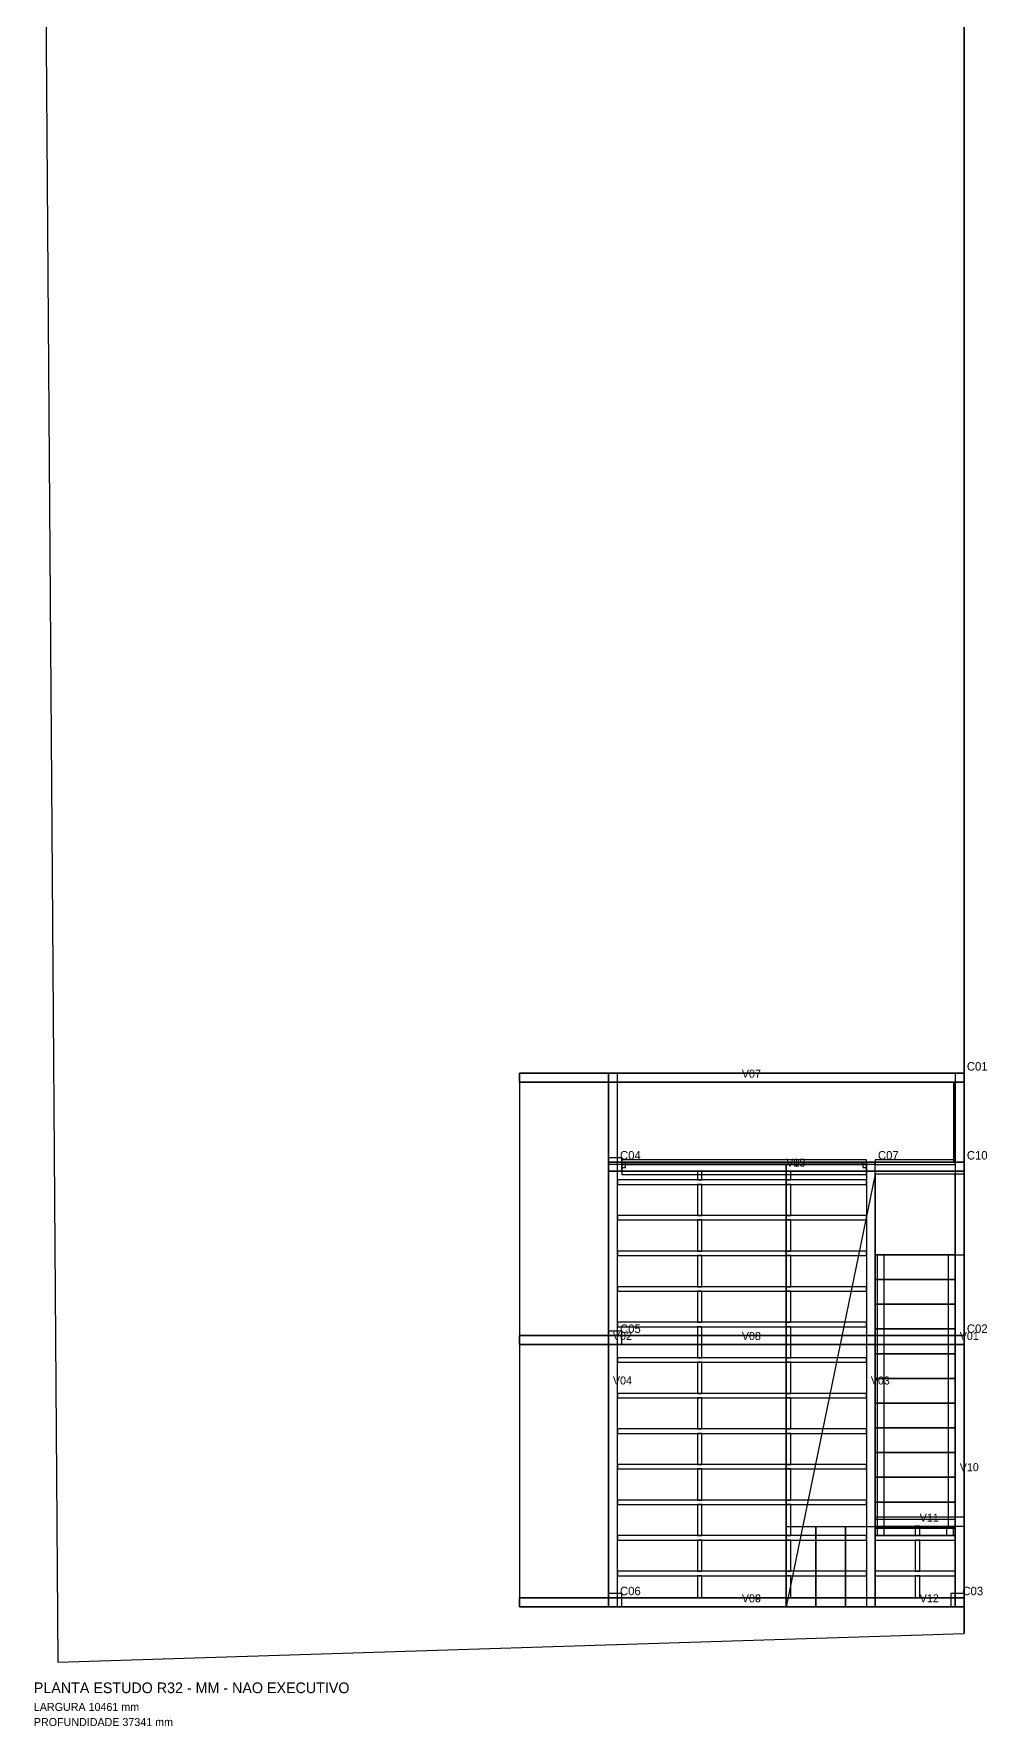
# Model space of a CAD drawing. Extents: x 0 to 10719, y -721 to 37341.
# Drawn here: x 0 to 10719, y -721 to 18310 of the extents above; entities that cross this region are included whole.
import ezdxf

# ---------------------------------------------------------------- set-up
doc = ezdxf.new("R2010")
doc.units = 0

msp = doc.modelspace()

# ---------------------------------------------------------------- linework, layer by layer
at = {"layer": 'COBERTURA_ESTUDO'}
for p, q in [((10461, 6621), (5461, 6621)), ((5461, 6621), (5461, 621)), ((10461, 621), (10461, 6621)), ((5461, 621), (10461, 621))]:
    msp.add_line(p, q, dxfattribs=at)
at = {"layer": 'ESCADA_DEGRAUS'}
for p, q in [((10361, 4579), (9461, 4579)), ((9461, 4579), (9461, 4301)), ((10361, 4301), (10361, 4579)), ((10361, 4301), (9461, 4301)), ((9461, 4301), (9461, 4023)), ((9461, 4301), (10361, 4301)), ((10361, 4023), (10361, 4301)), ((10361, 4023), (9461, 4023)), ((9461, 4023), (9461, 3745)), ((9461, 4023), (10361, 4023)), ((10361, 3745), (10361, 4023)), ((10361, 3745), (9461, 3745)), ((9461, 3745), (9461, 3467)), ((9461, 3745), (10361, 3745)), ((10361, 3467), (10361, 3745)), ((10361, 3467), (9461, 3467)), ((9461, 3467), (9461, 3189)), ((9461, 3467), (10361, 3467)), ((10361, 3189), (10361, 3467)), ((10361, 3189), (9461, 3189)), ((9461, 3189), (9461, 2911)), ((9461, 3189), (10361, 3189)), ((10361, 2911), (10361, 3189)), ((10361, 2911), (9461, 2911)), ((9461, 2911), (9461, 2633)), ((9461, 2911), (10361, 2911)), ((10361, 2633), (10361, 2911)), ((10361, 2633), (9461, 2633)), ((9461, 2633), (9461, 2355)), ((9461, 2633), (10361, 2633)), ((10361, 2355), (10361, 2633)), ((10361, 2355), (9461, 2355)), ((9461, 2355), (9461, 2077)), ((9461, 2355), (10361, 2355)), ((10361, 2077), (10361, 2355)), ((10361, 2077), (9461, 2077)), ((9461, 2077), (9461, 1799)), ((9461, 2077), (10361, 2077)), ((10361, 1799), (10361, 2077)), ((10361, 1799), (9461, 1799)), ((9461, 1799), (9461, 1521)), ((9461, 1799), (10361, 1799)), ((10361, 1521), (10361, 1799)), ((8794, 1521), (8461, 1521)), ((8461, 1521), (8461, 621)), ((8794, 621), (8794, 1521)), ((9127, 1521), (8794, 1521)), ((8794, 1521), (8794, 621)), ((9127, 621), (9127, 1521)), ((9461, 1521), (9127, 1521)), ((9127, 1521), (9127, 621)), ((9461, 621), (9461, 1521)), ((9461, 1521), (10361, 1521)), ((8461, 621), (8794, 621)), ((8794, 621), (9127, 621)), ((9127, 621), (9461, 621))]:
    msp.add_line(p, q, dxfattribs=at)
at = {"layer": 'ESCADA_ESPELHOS'}
for p, q in [((9461, 4579), (10361, 4579)), ((10361, 4579), (9461, 4579)), ((9461, 4301), (10361, 4301)), ((10361, 4301), (9461, 4301)), ((9461, 4023), (10361, 4023)), ((10361, 4023), (9461, 4023)), ((9461, 3745), (10361, 3745)), ((10361, 3745), (9461, 3745)), ((9461, 3467), (10361, 3467)), ((10361, 3467), (9461, 3467)), ((9461, 3189), (10361, 3189)), ((10361, 3189), (9461, 3189)), ((9461, 2911), (10361, 2911)), ((10361, 2911), (9461, 2911)), ((9461, 2633), (10361, 2633)), ((10361, 2633), (9461, 2633)), ((9461, 2355), (10361, 2355)), ((10361, 2355), (9461, 2355)), ((9461, 2077), (10361, 2077)), ((10361, 2077), (9461, 2077)), ((9461, 1799), (10361, 1799)), ((10361, 1799), (9461, 1799)), ((8461, 621), (8461, 1521)), ((8461, 1521), (8461, 621)), ((8794, 621), (8794, 1521)), ((8794, 1521), (8794, 621)), ((9127, 621), (9127, 1521)), ((9127, 1521), (9127, 621)), ((9461, 1521), (10361, 1521)), ((10361, 1521), (9461, 1521))]:
    msp.add_line(p, q, dxfattribs=at)
at = {"layer": 'ESCADA_ESTRUTURA'}
for p, q in [((9561, 4579), (9481, 4579)), ((9481, 4579), (9481, 4301)), ((9561, 4301), (9561, 4579)), ((10361, 4579), (10281, 4579)), ((10281, 4579), (10281, 4301)), ((10361, 4301), (10361, 4579)), ((9561, 4301), (9481, 4301)), ((9481, 4301), (9481, 4023)), ((9481, 4301), (9561, 4301)), ((9561, 4023), (9561, 4301)), ((10361, 4301), (10281, 4301)), ((10281, 4301), (10281, 4023)), ((10281, 4301), (10361, 4301)), ((10361, 4023), (10361, 4301)), ((9561, 4023), (9481, 4023)), ((9481, 4023), (9481, 3745)), ((9481, 4023), (9561, 4023)), ((9561, 3745), (9561, 4023)), ((10361, 4023), (10281, 4023)), ((10281, 4023), (10281, 3745)), ((10281, 4023), (10361, 4023)), ((10361, 3745), (10361, 4023)), ((9561, 3745), (9481, 3745)), ((9481, 3745), (9481, 3467)), ((9481, 3745), (9561, 3745)), ((9561, 3467), (9561, 3745)), ((10361, 3745), (10281, 3745)), ((10281, 3745), (10281, 3467)), ((10281, 3745), (10361, 3745)), ((10361, 3467), (10361, 3745)), ((9561, 3467), (9481, 3467)), ((9481, 3467), (9481, 3189)), ((9481, 3467), (9561, 3467)), ((9561, 3189), (9561, 3467)), ((10361, 3467), (10281, 3467)), ((10281, 3467), (10281, 3189)), ((10281, 3467), (10361, 3467)), ((10361, 3189), (10361, 3467)), ((9561, 3189), (9481, 3189)), ((9481, 3189), (9481, 2911)), ((9481, 3189), (9561, 3189)), ((9561, 2911), (9561, 3189)), ((10361, 3189), (10281, 3189)), ((10281, 3189), (10281, 2911)), ((10281, 3189), (10361, 3189)), ((10361, 2911), (10361, 3189)), ((9561, 2911), (9481, 2911)), ((9481, 2911), (9481, 2633)), ((9481, 2911), (9561, 2911)), ((9561, 2633), (9561, 2911)), ((10361, 2911), (10281, 2911)), ((10281, 2911), (10281, 2633)), ((10281, 2911), (10361, 2911)), ((10361, 2633), (10361, 2911)), ((9561, 2633), (9481, 2633)), ((9481, 2633), (9481, 2355)), ((9481, 2633), (9561, 2633)), ((9561, 2355), (9561, 2633)), ((10361, 2633), (10281, 2633)), ((10281, 2633), (10281, 2355)), ((10281, 2633), (10361, 2633)), ((10361, 2355), (10361, 2633)), ((9561, 2355), (9481, 2355)), ((9481, 2355), (9481, 2077)), ((9481, 2355), (9561, 2355)), ((9561, 2077), (9561, 2355)), ((10361, 2355), (10281, 2355)), ((10281, 2355), (10281, 2077)), ((10281, 2355), (10361, 2355)), ((10361, 2077), (10361, 2355)), ((9561, 2077), (9481, 2077)), ((9481, 2077), (9481, 1799)), ((9481, 2077), (9561, 2077)), ((9561, 1799), (9561, 2077)), ((10361, 2077), (10281, 2077)), ((10281, 2077), (10281, 1799)), ((10281, 2077), (10361, 2077)), ((10361, 1799), (10361, 2077)), ((9561, 1799), (9481, 1799)), ((9481, 1799), (9481, 1521)), ((9481, 1799), (9561, 1799)), ((9561, 1521), (9561, 1799)), ((10361, 1799), (10281, 1799)), ((10281, 1799), (10281, 1521)), ((10281, 1799), (10361, 1799)), ((10361, 1521), (10361, 1799)), ((10361, 1601), (9461, 1601)), ((9461, 1601), (9461, 1521)), ((10361, 1521), (10361, 1601)), ((9461, 1521), (10361, 1521)), ((10361, 1501), (9461, 1501)), ((9461, 1501), (9461, 1421)), ((9461, 1421), (10361, 1421)), ((9481, 1521), (9561, 1521)), ((9561, 1501), (9481, 1501)), ((9481, 1501), (9481, 1421)), ((9481, 1421), (9561, 1421)), ((9561, 1421), (9561, 1501)), ((10341, 1501), (10261, 1501)), ((10261, 1501), (10261, 1421)), ((10261, 1421), (10341, 1421)), ((10281, 1521), (10361, 1521)), ((10341, 1421), (10341, 1501)), ((10361, 1421), (10361, 1501))]:
    msp.add_line(p, q, dxfattribs=at)
at = {"layer": 'ESCADA_GUARDAS'}
for p, q in [((9461, 1521), (9461, 4579)), ((9461, 4579), (9461, 1521))]:
    msp.add_line(p, q, dxfattribs=at)
at = {"layer": 'ESCADA_HIPOTESE'}
for p, q in [((9461, 5488), (8461, 621)), ((10361, 5488), (9461, 5488)), ((10361, 621), (10361, 5488)), ((8461, 621), (10361, 621))]:
    msp.add_line(p, q, dxfattribs=at)
at = {"layer": 'ESCADA_LONGARINAS'}
for p, q in [((9461, 1521), (9461, 4579)), ((9461, 4579), (9461, 1521)), ((10361, 1521), (10361, 4579)), ((10361, 4579), (10361, 1521))]:
    msp.add_line(p, q, dxfattribs=at)
at = {"layer": 'ESCADA_PATAMAR'}
for p, q in [((10361, 1521), (9461, 1521)), ((9461, 1521), (9461, 621)), ((10361, 621), (10361, 1521)), ((9461, 621), (10361, 621))]:
    msp.add_line(p, q, dxfattribs=at)
at = {"layer": 'GRADE_MEZ_50X50'}
for p, q in [((7511, 5521), (7461, 5521)), ((7461, 5521), (7461, 5421)), ((7511, 5421), (7511, 5521)), ((8511, 5521), (8461, 5521)), ((8461, 5521), (8461, 5421)), ((8511, 5421), (8511, 5521)), ((9361, 5421), (6561, 5421)), ((6561, 5421), (6561, 5371)), ((6561, 5371), (9361, 5371)), ((7461, 5421), (7511, 5421)), ((7511, 5371), (7461, 5371)), ((7461, 5371), (7461, 5021)), ((7511, 5021), (7511, 5371)), ((8461, 5421), (8511, 5421)), ((8511, 5371), (8461, 5371)), ((8461, 5371), (8461, 5021)), ((8511, 5021), (8511, 5371)), ((9361, 5371), (9361, 5421)), ((9361, 5021), (6561, 5021)), ((6561, 5021), (6561, 4971)), ((6561, 4971), (9361, 4971)), ((7461, 5021), (7511, 5021)), ((7511, 4971), (7461, 4971)), ((7461, 4971), (7461, 4621)), ((7511, 4621), (7511, 4971)), ((8461, 5021), (8511, 5021)), ((8511, 4971), (8461, 4971)), ((8461, 4971), (8461, 4621)), ((8511, 4621), (8511, 4971)), ((9361, 4971), (9361, 5021)), ((9361, 4621), (6561, 4621)), ((6561, 4621), (6561, 4571)), ((6561, 4571), (9361, 4571)), ((7461, 4621), (7511, 4621)), ((7511, 4571), (7461, 4571)), ((7461, 4571), (7461, 4221)), ((7511, 4221), (7511, 4571)), ((8461, 4621), (8511, 4621)), ((8511, 4571), (8461, 4571)), ((8461, 4571), (8461, 4221)), ((8511, 4221), (8511, 4571)), ((9361, 4571), (9361, 4621)), ((9361, 4221), (6561, 4221)), ((6561, 4221), (6561, 4171)), ((7461, 4221), (7511, 4221)), ((8461, 4221), (8511, 4221)), ((9361, 4171), (9361, 4221)), ((6561, 4171), (9361, 4171)), ((7511, 4171), (7461, 4171)), ((7461, 4171), (7461, 3821)), ((7511, 3821), (7511, 4171)), ((8511, 4171), (8461, 4171)), ((8461, 4171), (8461, 3821)), ((8511, 3821), (8511, 4171)), ((9361, 3821), (6561, 3821)), ((6561, 3821), (6561, 3771)), ((7461, 3821), (7511, 3821)), ((8461, 3821), (8511, 3821)), ((9361, 3771), (9361, 3821)), ((6561, 3771), (9361, 3771)), ((7511, 3771), (7461, 3771)), ((7461, 3771), (7461, 3421)), ((7511, 3421), (7511, 3771)), ((8511, 3771), (8461, 3771)), ((8461, 3771), (8461, 3421)), ((8511, 3421), (8511, 3771)), ((9361, 3421), (6561, 3421)), ((6561, 3421), (6561, 3371)), ((6561, 3371), (9361, 3371)), ((7461, 3421), (7511, 3421)), ((7511, 3371), (7461, 3371)), ((7461, 3371), (7461, 3021)), ((7511, 3021), (7511, 3371)), ((8461, 3421), (8511, 3421)), ((8511, 3371), (8461, 3371)), ((8461, 3371), (8461, 3021)), ((8511, 3021), (8511, 3371)), ((9361, 3371), (9361, 3421)), ((9361, 3021), (6561, 3021)), ((6561, 3021), (6561, 2971)), ((6561, 2971), (9361, 2971)), ((7461, 3021), (7511, 3021)), ((7511, 2971), (7461, 2971)), ((7461, 2971), (7461, 2621)), ((7511, 2621), (7511, 2971)), ((8461, 3021), (8511, 3021)), ((8511, 2971), (8461, 2971)), ((8461, 2971), (8461, 2621)), ((8511, 2621), (8511, 2971)), ((9361, 2971), (9361, 3021)), ((9361, 2621), (6561, 2621)), ((6561, 2621), (6561, 2571)), ((6561, 2571), (9361, 2571)), ((7461, 2621), (7511, 2621)), ((7511, 2571), (7461, 2571)), ((7461, 2571), (7461, 2221)), ((7511, 2221), (7511, 2571)), ((8461, 2621), (8511, 2621)), ((8511, 2571), (8461, 2571)), ((8461, 2571), (8461, 2221)), ((8511, 2221), (8511, 2571)), ((9361, 2571), (9361, 2621)), ((9361, 2221), (6561, 2221)), ((6561, 2221), (6561, 2171)), ((6561, 2171), (9361, 2171)), ((7461, 2221), (7511, 2221)), ((7511, 2171), (7461, 2171)), ((7461, 2171), (7461, 1821)), ((7511, 1821), (7511, 2171)), ((8461, 2221), (8511, 2221)), ((8511, 2171), (8461, 2171)), ((8461, 2171), (8461, 1821)), ((8511, 1821), (8511, 2171)), ((9361, 2171), (9361, 2221)), ((9361, 1821), (6561, 1821)), ((6561, 1821), (6561, 1771)), ((6561, 1771), (9361, 1771)), ((7461, 1821), (7511, 1821)), ((7511, 1771), (7461, 1771)), ((7461, 1771), (7461, 1421)), ((7511, 1421), (7511, 1771)), ((8461, 1821), (8511, 1821)), ((8511, 1771), (8461, 1771)), ((8461, 1771), (8461, 1421)), ((8511, 1421), (8511, 1771)), ((9361, 1771), (9361, 1821)), ((9361, 1421), (6561, 1421)), ((6561, 1421), (6561, 1371)), ((6561, 1371), (9361, 1371)), ((7461, 1421), (7511, 1421)), ((7511, 1371), (7461, 1371)), ((7461, 1371), (7461, 1021)), ((7511, 1021), (7511, 1371)), ((8461, 1421), (8511, 1421)), ((8511, 1371), (8461, 1371)), ((8461, 1371), (8461, 1021)), ((8511, 1021), (8511, 1371)), ((9361, 1371), (9361, 1421)), ((9361, 1021), (6561, 1021)), ((6561, 1021), (6561, 971)), ((6561, 971), (9361, 971)), ((7461, 1021), (7511, 1021)), ((7511, 971), (7461, 971)), ((7461, 971), (7461, 721)), ((7511, 721), (7511, 971)), ((8461, 1021), (8511, 1021)), ((8511, 971), (8461, 971)), ((8461, 971), (8461, 721)), ((8511, 721), (8511, 971)), ((9361, 971), (9361, 1021)), ((7461, 721), (7511, 721)), ((8461, 721), (8511, 721))]:
    msp.add_line(p, q, dxfattribs=at)
at = {"layer": 'GRADE_PATAMAR_50X50'}
for p, q in [((9961, 1529), (9911, 1529)), ((9911, 1529), (9911, 1421)), ((9961, 1421), (9961, 1529)), ((10361, 1421), (9461, 1421)), ((9461, 1421), (9461, 1371)), ((9461, 1371), (10361, 1371)), ((9911, 1421), (9961, 1421)), ((9961, 1371), (9911, 1371)), ((9911, 1371), (9911, 1021)), ((9961, 1021), (9961, 1371)), ((10361, 1371), (10361, 1421)), ((10361, 1021), (9461, 1021)), ((9461, 1021), (9461, 971)), ((9461, 971), (10361, 971)), ((9911, 1021), (9961, 1021)), ((9961, 971), (9911, 971)), ((9911, 971), (9911, 721)), ((9961, 721), (9961, 971)), ((10361, 971), (10361, 1021)), ((9911, 721), (9961, 721))]:
    msp.add_line(p, q, dxfattribs=at)
at = {"layer": 'MEZANINO_ESTUDO'}
for p, q in [((8461, 5596), (6461, 5596)), ((6461, 5596), (6461, 621)), ((9461, 5596), (8461, 5596)), ((8461, 5596), (8461, 621)), ((8461, 621), (8461, 5596)), ((9461, 621), (9461, 5596)), ((10461, 5488), (9461, 5488)), ((9461, 5488), (9461, 4579)), ((10461, 4579), (10461, 5488)), ((9461, 4579), (10461, 4579)), ((6461, 621), (8461, 621)), ((8461, 621), (9461, 621))]:
    msp.add_line(p, q, dxfattribs=at)
at = {"layer": 'OFICINA_REFERENCIA'}
for p, q in [((10461, 6621), (6461, 6621)), ((6461, 6621), (6461, 621)), ((10461, 621), (10461, 6621)), ((6461, 621), (10461, 621))]:
    msp.add_line(p, q, dxfattribs=at)
at = {"layer": 'PAINEL_MADEIRA_INTERNO'}
for p, q in [((10361, 6521), (10341, 6521)), ((10341, 6521), (10341, 5621)), ((10361, 6521), (10341, 6521)), ((10341, 6521), (10341, 5621)), ((10361, 6521), (10341, 6521)), ((10341, 6521), (10341, 5621)), ((10361, 6521), (10341, 6521)), ((10341, 6521), (10341, 5621)), ((10361, 6521), (10341, 6521)), ((10341, 6521), (10341, 5621)), ((10361, 6521), (10341, 6521)), ((10341, 6521), (10341, 5621)), ((10361, 6521), (10341, 6521)), ((10341, 6521), (10341, 5621)), ((10361, 6521), (10341, 6521)), ((10341, 6521), (10341, 5621)), ((10361, 6521), (10341, 6521)), ((10341, 6521), (10341, 5621)), ((10361, 6521), (10341, 6521)), ((10341, 6521), (10341, 5621)), ((10361, 6521), (10341, 6521)), ((10341, 6521), (10341, 5621)), ((10361, 6521), (10341, 6521)), ((10341, 6521), (10341, 5621)), ((10361, 6521), (10341, 6521)), ((10341, 6521), (10341, 5621)), ((10361, 6521), (10341, 6521)), ((10341, 6521), (10341, 5621)), ((10361, 6521), (10341, 6521)), ((10341, 6521), (10341, 5621)), ((10361, 6521), (10341, 6521)), ((10341, 6521), (10341, 5621)), ((10361, 6521), (10341, 6521)), ((10341, 6521), (10341, 5621)), ((10361, 6521), (10341, 6521)), ((10341, 6521), (10341, 5621)), ((10361, 5621), (10361, 6521)), ((10361, 5621), (10361, 6521)), ((10361, 5621), (10361, 6521)), ((10361, 5621), (10361, 6521)), ((10361, 5621), (10361, 6521)), ((10361, 5621), (10361, 6521)), ((10361, 5621), (10361, 6521)), ((10361, 5621), (10361, 6521)), ((10361, 5621), (10361, 6521)), ((10361, 5621), (10361, 6521)), ((10361, 5621), (10361, 6521)), ((10361, 5621), (10361, 6521)), ((10361, 5621), (10361, 6521)), ((10361, 5621), (10361, 6521)), ((10361, 5621), (10361, 6521)), ((10361, 5621), (10361, 6521)), ((10361, 5621), (10361, 6521)), ((10361, 5621), (10361, 6521)), ((10341, 5621), (10361, 5621)), ((10341, 5621), (10361, 5621)), ((10341, 5621), (10361, 5621)), ((10341, 5621), (10361, 5621)), ((10341, 5621), (10361, 5621)), ((10341, 5621), (10361, 5621)), ((10341, 5621), (10361, 5621)), ((10341, 5621), (10361, 5621)), ((10341, 5621), (10361, 5621)), ((10341, 5621), (10361, 5621)), ((10341, 5621), (10361, 5621)), ((10341, 5621), (10361, 5621)), ((10341, 5621), (10361, 5621)), ((10341, 5621), (10361, 5621)), ((10341, 5621), (10361, 5621)), ((10341, 5621), (10361, 5621)), ((10341, 5621), (10361, 5621)), ((10341, 5621), (10361, 5621))]:
    msp.add_line(p, q, dxfattribs=at)
at = {"layer": 'PASSARELA_REFERENCIA'}
for p, q in [((6461, 6621), (5461, 6621)), ((5461, 6621), (5461, 621)), ((6461, 621), (6461, 6621)), ((5461, 621), (6461, 621))]:
    msp.add_line(p, q, dxfattribs=at)
at = {"layer": 'PILARES_ESTUDO'}
for p, q in [((10461, 6621), (10361, 6621)), ((10361, 6621), (10361, 6521)), ((10361, 6521), (10461, 6521)), ((10461, 6521), (10461, 6621)), ((6611, 5671), (6461, 5671)), ((6461, 5671), (6461, 5521)), ((6461, 5521), (6611, 5521)), ((6611, 5521), (6611, 5671)), ((10461, 5621), (10361, 5621)), ((10361, 5621), (10361, 5521)), ((10361, 5521), (10461, 5521)), ((10461, 5521), (10461, 5621)), ((6611, 3721), (6461, 3721)), ((6461, 3721), (6461, 3571)), ((6611, 3571), (6611, 3721)), ((10461, 3671), (10361, 3671)), ((10361, 3671), (10361, 3571)), ((10461, 3571), (10461, 3671)), ((6461, 3571), (6611, 3571)), ((10361, 3571), (10461, 3571)), ((6611, 771), (6461, 771)), ((6461, 771), (6461, 621)), ((6611, 621), (6611, 771)), ((10461, 771), (10311, 771)), ((10311, 771), (10311, 621)), ((10461, 621), (10461, 771)), ((6461, 621), (6611, 621)), ((10311, 621), (10461, 621))]:
    msp.add_line(p, q, dxfattribs=at)
at = {"layer": 'PILARES_MEZ_ESTUDO'}
for p, q in [((9461, 5621), (9361, 5621)), ((9361, 5621), (9361, 5521)), ((9361, 5521), (9461, 5521)), ((9461, 5521), (9461, 5621))]:
    msp.add_line(p, q, dxfattribs=at)
at = {"layer": 'PORTA_ENROLAR_CAIXA'}
for p, q in [((9361, 5621), (6611, 5621)), ((6611, 5621), (6611, 5481)), ((9361, 5481), (9361, 5621)), ((6611, 5481), (9361, 5481))]:
    msp.add_line(p, q, dxfattribs=at)
at = {"layer": 'PORTA_ENROLAR_GUIAS'}
for p, q in [((6651, 5621), (6611, 5621)), ((6611, 5621), (6611, 5561)), ((6611, 5561), (6651, 5561)), ((6651, 5561), (6651, 5621)), ((9361, 5621), (9321, 5621)), ((9321, 5621), (9321, 5561)), ((9321, 5561), (9361, 5561)), ((9361, 5561), (9361, 5621))]:
    msp.add_line(p, q, dxfattribs=at)
at = {"layer": 'PORTA_ENROLAR_MICROPERF'}
for p, q in [((9361, 5621), (6611, 5621)), ((6611, 5621), (6611, 5601)), ((9361, 5621), (6611, 5621)), ((6611, 5621), (6611, 5601)), ((9361, 5621), (6611, 5621)), ((6611, 5621), (6611, 5601)), ((9361, 5621), (6611, 5621)), ((6611, 5621), (6611, 5601)), ((9361, 5621), (6611, 5621)), ((6611, 5621), (6611, 5601)), ((9361, 5621), (6611, 5621)), ((6611, 5621), (6611, 5601)), ((9361, 5621), (6611, 5621)), ((6611, 5621), (6611, 5601)), ((9361, 5621), (6611, 5621)), ((6611, 5621), (6611, 5601)), ((9361, 5621), (6611, 5621)), ((6611, 5621), (6611, 5601)), ((9361, 5621), (6611, 5621)), ((6611, 5621), (6611, 5601)), ((9361, 5621), (6611, 5621)), ((6611, 5621), (6611, 5601)), ((9361, 5621), (6611, 5621)), ((6611, 5621), (6611, 5601)), ((9361, 5621), (6611, 5621)), ((6611, 5621), (6611, 5601)), ((9361, 5621), (6611, 5621)), ((6611, 5621), (6611, 5601)), ((9361, 5621), (6611, 5621)), ((6611, 5621), (6611, 5601)), ((9361, 5621), (6611, 5621)), ((6611, 5621), (6611, 5601)), ((9361, 5621), (6611, 5621)), ((6611, 5621), (6611, 5601)), ((9361, 5621), (6611, 5621)), ((6611, 5621), (6611, 5601)), ((9361, 5621), (6611, 5621)), ((6611, 5621), (6611, 5601)), ((9361, 5621), (6611, 5621)), ((6611, 5621), (6611, 5601)), ((9361, 5621), (6611, 5621)), ((6611, 5621), (6611, 5601)), ((9361, 5621), (6611, 5621)), ((6611, 5621), (6611, 5601)), ((9361, 5621), (6611, 5621)), ((6611, 5621), (6611, 5601)), ((9361, 5621), (6611, 5621)), ((6611, 5621), (6611, 5601)), ((9361, 5621), (6611, 5621)), ((6611, 5621), (6611, 5601)), ((6611, 5601), (9361, 5601)), ((6611, 5601), (9361, 5601)), ((6611, 5601), (9361, 5601)), ((6611, 5601), (9361, 5601)), ((6611, 5601), (9361, 5601)), ((6611, 5601), (9361, 5601)), ((6611, 5601), (9361, 5601)), ((6611, 5601), (9361, 5601)), ((6611, 5601), (9361, 5601)), ((6611, 5601), (9361, 5601)), ((6611, 5601), (9361, 5601)), ((6611, 5601), (9361, 5601)), ((6611, 5601), (9361, 5601)), ((6611, 5601), (9361, 5601)), ((6611, 5601), (9361, 5601)), ((6611, 5601), (9361, 5601)), ((6611, 5601), (9361, 5601)), ((6611, 5601), (9361, 5601)), ((6611, 5601), (9361, 5601)), ((6611, 5601), (9361, 5601)), ((6611, 5601), (9361, 5601)), ((6611, 5601), (9361, 5601)), ((6611, 5601), (9361, 5601)), ((6611, 5601), (9361, 5601)), ((6611, 5601), (9361, 5601)), ((9361, 5601), (9361, 5621)), ((9361, 5601), (9361, 5621)), ((9361, 5601), (9361, 5621)), ((9361, 5601), (9361, 5621)), ((9361, 5601), (9361, 5621)), ((9361, 5601), (9361, 5621)), ((9361, 5601), (9361, 5621)), ((9361, 5601), (9361, 5621)), ((9361, 5601), (9361, 5621)), ((9361, 5601), (9361, 5621)), ((9361, 5601), (9361, 5621)), ((9361, 5601), (9361, 5621)), ((9361, 5601), (9361, 5621)), ((9361, 5601), (9361, 5621)), ((9361, 5601), (9361, 5621)), ((9361, 5601), (9361, 5621)), ((9361, 5601), (9361, 5621)), ((9361, 5601), (9361, 5621)), ((9361, 5601), (9361, 5621)), ((9361, 5601), (9361, 5621)), ((9361, 5601), (9361, 5621)), ((9361, 5601), (9361, 5621)), ((9361, 5601), (9361, 5621)), ((9361, 5601), (9361, 5621)), ((9361, 5601), (9361, 5621))]:
    msp.add_line(p, q, dxfattribs=at)
at = {"layer": 'SOLEIRA_VIDRO'}
for p, q in [((9361, 5646), (6611, 5646)), ((6611, 5646), (6611, 5596)), ((6611, 5596), (9361, 5596)), ((9361, 5596), (9361, 5646)), ((10361, 5646), (9461, 5646)), ((9461, 5646), (9461, 5596)), ((9461, 5596), (10361, 5596)), ((10361, 5596), (10361, 5646))]:
    msp.add_line(p, q, dxfattribs=at)
at = {"layer": 'T01_MURO_BC'}
for p, q in [((10461, 321), (10461, 37341)), ((10461, 37341), (10461, 321))]:
    msp.add_line(p, q, dxfattribs=at)
at = {"layer": 'T01_TERRENO'}
for p, q in [((10461, 321), (10461, 37341)), ((0, 36990), (270, 0)), ((270, 0), (10461, 321))]:
    msp.add_line(p, q, dxfattribs=at)
at = {"layer": 'TRAVESSAS_BALANCO_ESTUDO'}
for p, q in [((10461, 6621), (5461, 6621)), ((5461, 6621), (10461, 6621)), ((10461, 6621), (5461, 6621)), ((5461, 6621), (5461, 6521)), ((10461, 6621), (5461, 6621)), ((5461, 6621), (5461, 6521)), ((5461, 6621), (5461, 6521)), ((5461, 6521), (5461, 6621)), ((10461, 6521), (5461, 6521)), ((5461, 6521), (10461, 6521)), ((5461, 6521), (10461, 6521)), ((5461, 6521), (10461, 6521)), ((10461, 6521), (10461, 6621)), ((10461, 6521), (10461, 6621)), ((10461, 6621), (10461, 6521)), ((10461, 6521), (10461, 6621)), ((10461, 5621), (6461, 5621)), ((6461, 5621), (10461, 5621)), ((10461, 5621), (6461, 5621)), ((6461, 5621), (6461, 5521)), ((10461, 5621), (6461, 5621)), ((6461, 5621), (6461, 5521)), ((6461, 5621), (6461, 5521)), ((6461, 5521), (6461, 5621)), ((10461, 5521), (6461, 5521)), ((6461, 5521), (10461, 5521)), ((6461, 5521), (10461, 5521)), ((6461, 5521), (10461, 5521)), ((10461, 5521), (10461, 5621)), ((10461, 5521), (10461, 5621)), ((10461, 5621), (10461, 5521)), ((10461, 5521), (10461, 5621)), ((10461, 3671), (5461, 3671)), ((5461, 3671), (10461, 3671)), ((10461, 3671), (5461, 3671)), ((5461, 3671), (5461, 3571)), ((10461, 3671), (5461, 3671)), ((5461, 3671), (5461, 3571)), ((5461, 3671), (5461, 3571)), ((5461, 3571), (5461, 3671)), ((10461, 3571), (10461, 3671)), ((10461, 3571), (10461, 3671)), ((10461, 3671), (10461, 3571)), ((10461, 3571), (10461, 3671)), ((10461, 3571), (5461, 3571)), ((5461, 3571), (10461, 3571)), ((5461, 3571), (10461, 3571)), ((5461, 3571), (10461, 3571)), ((10461, 721), (5461, 721)), ((5461, 721), (10461, 721)), ((10461, 721), (5461, 721)), ((5461, 721), (5461, 621)), ((10461, 721), (5461, 721)), ((5461, 721), (5461, 621)), ((5461, 721), (5461, 621)), ((5461, 621), (5461, 721)), ((10461, 621), (5461, 621)), ((5461, 621), (10461, 621)), ((5461, 621), (10461, 621)), ((5461, 621), (10461, 621)), ((10461, 621), (10461, 721)), ((10461, 621), (10461, 721)), ((10461, 721), (10461, 621)), ((10461, 621), (10461, 721))]:
    msp.add_line(p, q, dxfattribs=at)
at = {"layer": 'VIDRO_FUNDOS_ESTUDO'}
for p, q in [((6611, 5621), (9361, 5621)), ((9361, 5621), (6611, 5621)), ((9461, 5621), (10361, 5621)), ((10361, 5621), (9461, 5621))]:
    msp.add_line(p, q, dxfattribs=at)
at = {"layer": 'VIGAS_COB_ESTUDO'}
for p, q in [((6561, 6621), (6461, 6621)), ((6461, 6621), (6461, 621)), ((6561, 621), (6561, 6621)), ((10461, 6621), (10361, 6621)), ((10361, 6621), (10361, 621)), ((10461, 621), (10461, 6621)), ((6461, 621), (6561, 621)), ((10361, 621), (10461, 621))]:
    msp.add_line(p, q, dxfattribs=at)
at = {"layer": 'VIGAS_MEZ_ESTUDO'}
for p, q in [((6561, 5621), (6461, 5621)), ((6461, 5621), (6461, 621)), ((10461, 5621), (6461, 5621)), ((6461, 5621), (6461, 5521)), ((6461, 5521), (10461, 5521)), ((6561, 621), (6561, 5621)), ((9461, 5621), (9361, 5621)), ((9361, 5621), (9361, 621)), ((9461, 621), (9461, 5621)), ((10461, 5521), (10461, 5621)), ((10461, 3671), (10361, 3671)), ((10361, 3671), (10361, 621)), ((10461, 621), (10461, 3671)), ((10461, 1629), (9461, 1629)), ((9461, 1629), (9461, 1529)), ((9461, 1529), (10461, 1529)), ((10461, 1529), (10461, 1629)), ((9461, 721), (6461, 721)), ((6461, 721), (6461, 621)), ((6461, 621), (6561, 621)), ((6461, 621), (9461, 621)), ((9361, 621), (9461, 621)), ((9461, 621), (9461, 721)), ((10461, 721), (9461, 721)), ((9461, 721), (9461, 621)), ((9461, 621), (10461, 621)), ((10361, 621), (10461, 621)), ((10461, 621), (10461, 721))]:
    msp.add_line(p, q, dxfattribs=at)

# ---------------------------------------------------------------- texts
at = {"layer": 'MC_ANOTACOES'}
for s, height, p in [('V07', 90, (7961, 6571)), ('C01', 95, (10491, 6651)), ('C04', 95, (6591, 5651)), ('C07', 95, (9491, 5651)), ('C10', 95, (10491, 5651)), ('V05', 90, (8461, 5571)), ('V13', 90, (8461, 5571)), ('V02', 90, (6511, 3621)), ('C05', 95, (6591, 3701)), ('V08', 90, (7961, 3621)), ('V01', 90, (10411, 3621)), ('C02', 95, (10491, 3701)), ('V04', 90, (6511, 3121)), ('V03', 90, (9411, 3121)), ('V10', 90, (10411, 2146)), ('V11', 90, (9961, 1579)), ('C06', 95, (6591, 751)), ('V06', 90, (7961, 671)), ('V09', 90, (7961, 671)), ('V12', 90, (9961, 671)), ('C03', 95, (10441, 751)), ('PLANTA ESTUDO R32 - MM - NAO EXECUTIVO', 120, (0, -350)), ('LARGURA 10461 mm', 90, (0, -550)), ('PROFUNDIDADE 37341 mm', 90, (0, -720))]:
    msp.add_text(s, height=height, dxfattribs=at).set_placement(p)

doc.saveas('drawing.dxf')
